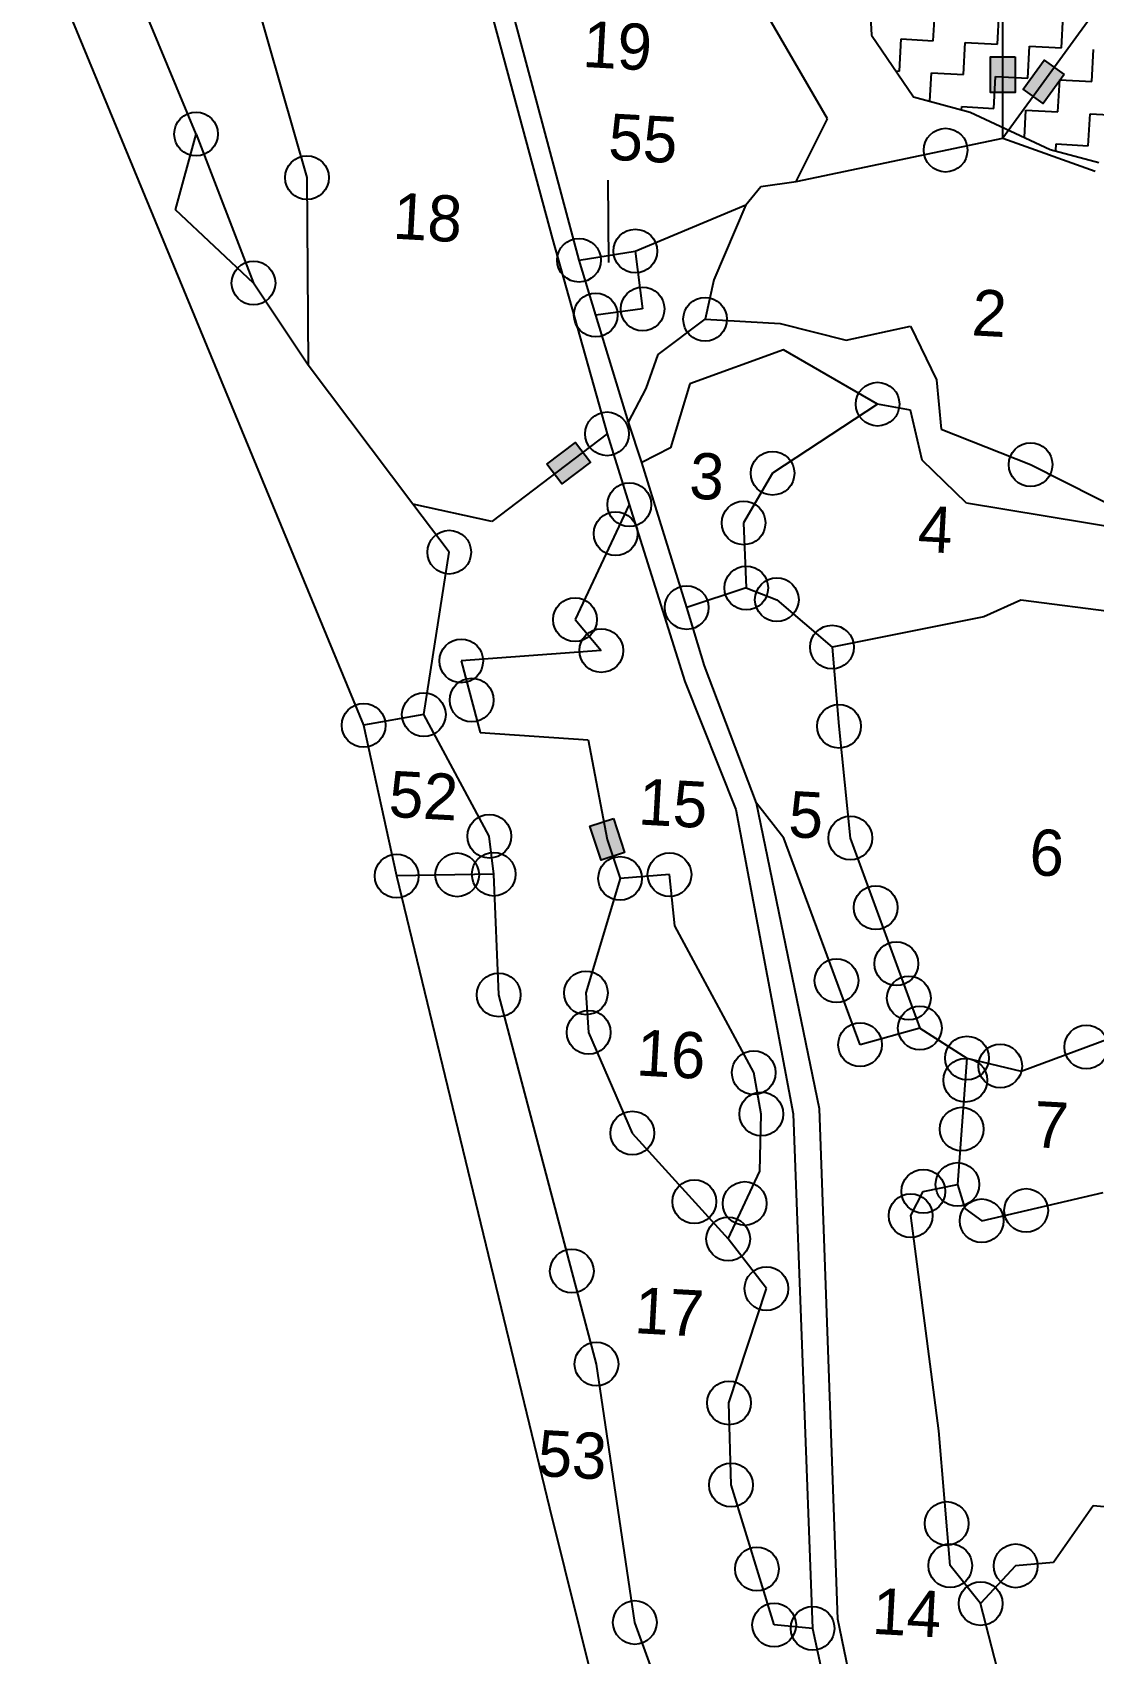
# Model space of a CAD drawing. Header units: metres. Extents: x 277693 to 280943, y 2038920 to 2043234.
# Drawn here: x 278644 to 279061, y 2039971 to 2040608 of the extents above; entities that cross this region are included whole.
import ezdxf
from ezdxf.enums import TextEntityAlignment as Align

# ---------------------------------------------------------------- set-up
doc = ezdxf.new("R2010")
doc.units = ezdxf.units.M
doc.header["$MEASUREMENT"] = 0
for name, color, linetype in [('POLY_HATCH', 12, 'Continuous'), ('POLY_PARCEL', 6, 'Continuous'), ('POLY_ROAD', 30, 'Continuous'), ('POLY_WATER', 4, 'Continuous'), ('TEXT_PARCEL', 7, 'Continuous'), ('V_BOUND_LINE', 7, 'Continuous')]:
    doc.layers.add(name, color=color, linetype=linetype)
doc.styles.get("Standard").update_dxf_attribs({"font": 'arial.ttf'})
doc.styles.add('TEXT_MAP', font='KRDEV050.TTF', dxfattribs={"height": 2.5})
doc.dimstyles.get("Standard").update_dxf_attribs({"dimtxt": 0.18, "dimasz": 0.18, "dimexe": 0.18, "dimexo": 0.0625, "dimgap": 0.09, "dimtad": 0, "dimtih": 1, "dimtoh": 1, "dimdec": 4, "dimzin": 0, "dimdsep": 46, "dimtxsty": 'Standard', "dimcen": 0.09, "dimadec": 0, "dimazin": 0, "dimtfac": 1, "dimtdec": 4, "dimtofl": 0, "dimtmove": 0, "dimatfit": 3, "dimfxl": 1, "dimtolj": 1, "dimtzin": 0, "dimarcsym": 0})

# ---------------------------------------------------------------- blocks, each defined once
blk = doc.blocks.new('344')
for points in [[(279020.77, 2040598.96), (279020.78, 2040584.91), (279030.5, 2040584.92), (279030.48, 2040598.96)], [(279041.91, 2040597.6), (279033.66, 2040586.23), (279041.52, 2040580.53), (279049.77, 2040591.89)], [(278852.46, 2040431.07), (278863.62, 2040439.59), (278857.73, 2040447.31), (278846.57, 2040438.8)], [(278863.45, 2040296.47), (278867.84, 2040283.13), (278877.07, 2040286.17), (278872.68, 2040299.51)]]:
    blk.add_hatch(color=256).paths.add_polyline_path(points)
for points in [[(279030.48, 2040598.96), (279030.5, 2040584.92), (279020.78, 2040584.91), (279020.77, 2040598.96)], [(279049.77, 2040591.89), (279041.52, 2040580.53), (279033.66, 2040586.23), (279041.91, 2040597.6)], [(278846.57, 2040438.8), (278857.73, 2040447.31), (278863.62, 2040439.59), (278852.46, 2040431.07)], [(278872.68, 2040299.51), (278877.07, 2040286.17), (278867.84, 2040283.13), (278863.45, 2040296.47)]]:
    blk.add_lwpolyline(points, close=True)
for centre in [(278708.75, 2040568.55), (279003.16, 2040562.21), (278752.29, 2040551.42), (278881.28, 2040522.54), (278859.19, 2040518.96), (278731.3, 2040509.98), (278865.75, 2040497.4), (278884.14, 2040499.79), (278908.7, 2040495.75), (278976.45, 2040462.38), (278870.2, 2040450.71), (278935.21, 2040435.22), (279036.55, 2040438.6), (278878.92, 2040422.9), (278923.81, 2040415.71), (278873.54, 2040411.49), (278808.18, 2040404.2), (278924.86, 2040390.12), (278901.47, 2040382.44), (278936.89, 2040385.53), (278857.62, 2040377.68), (278867.91, 2040365.52), (278958.57, 2040366.88), (278812.9, 2040361.47), (278817, 2040346.05), (278798.21, 2040340.34), (278774.56, 2040336.14), (278961.27, 2040335.79), (278823.93, 2040292.55), (278965.73, 2040291.84), (278787.51, 2040276.92), (278811.3, 2040277.37), (278825.69, 2040277.63), (278875.31, 2040275.96), (278894.73, 2040277.47), (278975.74, 2040264.5), (278983.8, 2040242.45), (278960.32, 2040235.79), (278827.63, 2040230.19), (278861.87, 2040230.97), (278988.74, 2040228.95), (278993.06, 2040217.17), (278862.95, 2040215.45), (278969.6, 2040210.6), (279058.42, 2040209.7), (279011.57, 2040205.34), (278927.82, 2040199.63), (279024.63, 2040202.22), (279010.91, 2040196.65), (278930.79, 2040183.37), (278880.1, 2040175.86), (279009.47, 2040177.42), (278994.41, 2040152.97), (279007.83, 2040155.67), (278904.48, 2040148.93), (278924.28, 2040148.19), (278989.47, 2040143.42), (279017.36, 2040141.39), (279034.82, 2040145.45), (278917.77, 2040134.25), (278856.35, 2040121.63), (278932.81, 2040114.74), (278866.03, 2040085.08), (278918.08, 2040069.82), (278918.88, 2040037.57), (279003.59, 2040022.41), (279004.99, 2040005.84), (279030.69, 2040005.77), (278929.05, 2040004.53), (279016.94, 2039990.94), (278881.1, 2039983.5), (278935.83, 2039982.53), (278950.92, 2039981.18)]:
    blk.add_circle(centre, 8.59)
at = {"layer": 'POLY_HATCH'}
for p, q in [((278973.3, 2040621.92), (278974.11, 2040607.38)), ((278974.11, 2040607.38), (278990.6, 2040583.16)), ((278990.6, 2040583.16), (279012.84, 2040577.1)), ((279012.84, 2040577.1), (279044.28, 2040562.47)), ((279044.28, 2040562.47), (279063.35, 2040557.39))]:
    blk.add_line(p, q, dxfattribs=at)
at = {"layer": 'POLY_HATCH', "linetype": 'Continuous'}
for p, q in [((278998.33, 2040605.21), (278999.02, 2040617.81)), ((279023.52, 2040603.82), (279024.21, 2040616.42)), ((279048.71, 2040602.43), (279049.4, 2040615.03)), ((278985.04, 2040593.31), (278985.73, 2040605.91)), ((278985.73, 2040605.91), (278998.33, 2040605.21)), ((279010.23, 2040591.92), (279010.92, 2040604.52)), ((279010.92, 2040604.52), (279023.52, 2040603.82)), ((279035.42, 2040590.53), (279036.11, 2040603.13)), ((279036.11, 2040603.13), (279048.71, 2040602.43)), ((279060.61, 2040589.14), (279061.3, 2040601.74)), ((278983.63, 2040593.39), (278985.04, 2040593.31)), ((278997.01, 2040581.41), (278997.63, 2040592.62)), ((278997.63, 2040592.62), (279010.23, 2040591.92)), ((279022.13, 2040578.63), (279022.82, 2040591.23)), ((279022.82, 2040591.23), (279035.42, 2040590.53)), ((279047.32, 2040577.24), (279048.01, 2040589.84)), ((279048.01, 2040589.84), (279060.61, 2040589.14)), ((279009.46, 2040578.02), (279009.53, 2040579.33)), ((279009.53, 2040579.33), (279022.13, 2040578.63)), ((279034.13, 2040567.19), (279034.72, 2040577.94)), ((279034.72, 2040577.94), (279047.32, 2040577.24)), ((279059.22, 2040563.95), (279059.92, 2040576.55)), ((279059.92, 2040576.55), (279072.51, 2040575.85)), ((279046.47, 2040561.89), (279046.63, 2040564.65)), ((279046.63, 2040564.65), (279059.22, 2040563.95))]:
    blk.add_line(p, q, dxfattribs=at)
at = {"layer": 'POLY_PARCEL'}
for p, q in [((279025.65, 2040566.93), (279025.41, 2040860.75)), ((278708.75, 2040568.55), (278662.12, 2040681.27)), ((279087.27, 2040651.82), (279025.65, 2040566.93)), ((278724.08, 2040649.84), (278752.29, 2040551.42)), ((278956.79, 2040574.54), (278930.51, 2040619.82)), ((278700.66, 2040538.73), (278708.75, 2040568.55)), ((278708.75, 2040568.55), (278731.3, 2040509.98)), ((278944.47, 2040549.88), (278956.79, 2040574.54)), ((278944.47, 2040549.88), (279025.65, 2040566.93)), ((279025.65, 2040566.93), (279061.99, 2040553.91)), ((278752.29, 2040551.42), (278752.81, 2040477.66)), ((278930.65, 2040547.9), (278944.47, 2040549.88)), ((278924.77, 2040540.69), (278930.65, 2040547.9)), ((278731.3, 2040509.98), (278700.66, 2040538.73)), ((278881.28, 2040522.54), (278924.77, 2040540.69)), ((278924.77, 2040540.69), (278912.18, 2040511.25)), ((278859.19, 2040518.96), (278881.28, 2040522.54)), ((278881.28, 2040522.54), (278884.14, 2040499.79)), ((278912.18, 2040511.25), (278908.7, 2040495.75)), ((278752.81, 2040477.66), (278731.3, 2040509.98)), ((278884.14, 2040499.79), (278865.75, 2040497.4)), ((278793.92, 2040423.12), (278752.81, 2040477.66)), ((278976.45, 2040462.38), (278935.21, 2040435.22)), ((278870.2, 2040450.71), (278824.94, 2040416.2)), ((278935.21, 2040435.22), (278923.81, 2040415.71)), ((278824.94, 2040416.2), (278793.92, 2040423.12)), ((278808.18, 2040404.2), (278793.92, 2040423.12)), ((278878.92, 2040422.9), (278857.62, 2040377.68)), ((278923.81, 2040415.71), (278924.86, 2040390.12)), ((278798.21, 2040340.34), (278808.18, 2040404.2)), ((278924.86, 2040390.12), (278901.47, 2040382.44)), ((278924.86, 2040390.12), (278936.89, 2040385.53)), ((278936.89, 2040385.53), (278958.57, 2040366.88)), ((279032.8, 2040385.37), (279018.19, 2040378.81)), ((279071.33, 2040380.3), (279032.8, 2040385.37)), ((278857.62, 2040377.68), (278867.91, 2040365.52)), ((279018.19, 2040378.81), (278958.57, 2040366.88)), ((278867.91, 2040365.52), (278812.9, 2040361.47)), ((278958.57, 2040366.88), (278961.27, 2040335.79)), ((278812.9, 2040361.47), (278820.37, 2040333.36)), ((278798.21, 2040340.34), (278774.56, 2040336.14)), ((278823.93, 2040292.55), (278798.21, 2040340.34)), ((278820.37, 2040333.36), (278862.74, 2040330.38)), ((278961.27, 2040335.79), (278965.73, 2040291.84)), ((278862.74, 2040330.38), (278870.26, 2040291.32)), ((278939.69, 2040291.8), (278928.9, 2040305.49)), ((278825.69, 2040277.63), (278823.93, 2040292.55)), ((278870.26, 2040291.32), (278875.31, 2040275.96)), ((278969.6, 2040210.6), (278939.69, 2040291.8)), ((278965.73, 2040291.84), (278993.06, 2040217.17)), ((278825.69, 2040277.63), (278787.51, 2040276.92)), ((278827.63, 2040230.19), (278825.69, 2040277.63)), ((278875.31, 2040275.96), (278861.87, 2040230.97)), ((278894.73, 2040277.47), (278875.31, 2040275.96)), ((278896.84, 2040257.38), (278894.73, 2040277.47)), ((278927.82, 2040199.63), (278896.84, 2040257.38)), ((278861.87, 2040230.97), (278862.95, 2040215.45)), ((278866.03, 2040085.08), (278827.63, 2040230.19)), ((278862.95, 2040215.45), (278880.1, 2040175.86)), ((278993.06, 2040217.17), (278969.6, 2040210.6)), ((278993.06, 2040217.17), (279011.57, 2040205.34)), ((279032.91, 2040200.24), (279075.54, 2040216.05)), ((279011.57, 2040205.34), (279007.83, 2040155.67)), ((279011.57, 2040205.34), (279032.91, 2040200.24)), ((278930.79, 2040183.37), (278927.82, 2040199.63)), ((278930.19, 2040160.86), (278930.79, 2040183.37)), ((278880.1, 2040175.86), (278917.77, 2040134.25)), ((278917.77, 2040134.25), (278930.19, 2040160.86)), ((278994.41, 2040152.97), (279007.83, 2040155.67)), ((279007.83, 2040155.67), (279010.75, 2040146.18)), ((278989.47, 2040143.42), (278994.41, 2040152.97)), ((279017.36, 2040141.39), (279065.14, 2040152.51)), ((279000.52, 2040058.84), (278989.47, 2040143.42)), ((279010.75, 2040146.18), (279017.36, 2040141.39)), ((278932.81, 2040114.74), (278917.77, 2040134.25)), ((278918.08, 2040069.82), (278932.81, 2040114.74)), ((278881.1, 2039983.5), (278866.03, 2040085.08)), ((278918.88, 2040037.57), (278918.08, 2040069.82)), ((279004.99, 2040005.84), (279000.52, 2040058.84)), ((278935.83, 2039982.53), (278918.88, 2040037.57)), ((279061.11, 2040029.35), (279045.6, 2040007.14)), ((279079.16, 2040027.8), (279061.11, 2040029.35)), ((279016.94, 2039990.94), (279004.99, 2040005.84)), ((279030.69, 2040005.77), (279016.94, 2039990.94)), ((279045.6, 2040007.14), (279030.69, 2040005.77)), ((279025.83, 2039956.07), (279016.94, 2039990.94)), ((278922.57, 2039869.63), (278881.1, 2039983.5)), ((278950.92, 2039981.18), (278935.83, 2039982.53))]:
    blk.add_line(p, q, dxfattribs=at)
at = {"layer": 'POLY_ROAD'}
for p, q in [((278859.19, 2040518.96), (278813.33, 2040690.89)), ((278815.1, 2040651.67), (278848.71, 2040527.28)), ((278848.71, 2040527.28), (278870.2, 2040450.71)), ((278865.75, 2040497.4), (278859.19, 2040518.96)), ((278878.55, 2040455.29), (278865.75, 2040497.4)), ((278870.2, 2040450.71), (278878.92, 2040422.9)), ((278901.47, 2040382.44), (278883.88, 2040439.48)), ((278878.92, 2040422.9), (278900.72, 2040353.39)), ((278908.52, 2040359.56), (278901.47, 2040382.44)), ((278928.9, 2040305.49), (278908.52, 2040359.56)), ((278900.72, 2040353.39), (278920.81, 2040303.11)), ((278920.81, 2040303.11), (278943.27, 2040183.39)), ((278953.67, 2040185.34), (278928.9, 2040305.49)), ((278943.27, 2040183.39), (278950.92, 2039981.18)), ((278960.85, 2039984.78), (278953.67, 2040185.34)), ((278990.54, 2039841.39), (278960.85, 2039984.78)), ((278950.92, 2039981.18), (278980.82, 2039841.52))]:
    blk.add_line(p, q, dxfattribs=at)
at = {"layer": 'POLY_WATER'}
for p, q in [((278890.28, 2040481.96), (278908.7, 2040495.75)), ((278908.7, 2040495.75), (278938.23, 2040494.12)), ((278938.23, 2040494.12), (278964.07, 2040487.57)), ((278964.07, 2040487.57), (278989.43, 2040493.01)), ((278989.43, 2040493.01), (278999.66, 2040471.95)), ((278885.55, 2040468.56), (278890.28, 2040481.96)), ((278939.46, 2040483.78), (278902.77, 2040470.42)), ((278976.45, 2040462.38), (278939.46, 2040483.78)), ((278878.55, 2040455.29), (278885.55, 2040468.56)), ((278902.77, 2040470.42), (278895.11, 2040445.22)), ((278999.66, 2040471.95), (279001.44, 2040452.49)), ((278989.42, 2040459.96), (278976.45, 2040462.38)), ((278883.88, 2040439.48), (278878.55, 2040455.29)), ((278994.03, 2040440.35), (278989.42, 2040459.96)), ((279001.44, 2040452.49), (279036.55, 2040438.6)), ((278895.11, 2040445.22), (278883.88, 2040439.48)), ((279011.33, 2040423.45), (278994.03, 2040440.35)), ((279036.55, 2040438.6), (279077.01, 2040418.15)), ((279073.99, 2040413.17), (279011.33, 2040423.45))]:
    blk.add_line(p, q, dxfattribs=at)
at = {"layer": 'V_BOUND_LINE'}
for p, q in [((278644.46, 2040651.18), (278774.56, 2040336.14)), ((278774.56, 2040336.14), (278787.51, 2040276.92)), ((278787.51, 2040276.92), (278847.59, 2040028.54)), ((278847.59, 2040028.54), (278897.35, 2039827.79))]:
    blk.add_line(p, q, dxfattribs=at)
at = {"layer": 'TEXT_PARCEL', "style": 'TEXT_MAP'}
for s, height, p in [('19', 18.165, (278874.29, 2040603.29)), ('55', 18.165, (278884.38, 2040566.73)), ('18', 18.165, (278799.75, 2040535.79)), ('2', 18.16, (279020.39, 2040498.29)), ('3', 18.16, (278909.44, 2040434.04)), ('4', 18.16, (278999.2, 2040413.18)), ('52', 18.165, (278798.12, 2040308.54)), ('15', 18.165, (278896.16, 2040305.39)), ('5', 18.16, (278948.37, 2040300.85)), ('6', 18.16, (279043, 2040286.1)), ('16', 18.165, (278895.37, 2040206.9)), ('7', 18.16, (279044.64, 2040179.07)), ('17', 18.165, (278894.64, 2040105.59)), ('53', 18.165, (278856.56, 2040049.46)), ('14', 18.165, (278988.02, 2039987.41))]:
    blk.add_text(s, height=height, rotation=356.84313, dxfattribs=at).set_placement(p, align=Align.MIDDLE)
blk.add_leader([(278870.49, 2040550.48), (278870.74, 2040518.01)], dimstyle='Standard', override={"dimtxt": 2.5, "dimasz": 2.5, "dimexe": 1.25, "dimexo": 0.625, "dimgap": 0.625, "dimtad": 1, "dimtih": 0, "dimtoh": 0, "dimzin": 8, "dimcen": 2.5, "dimtofl": 1})

msp = doc.modelspace()

# ---------------------------------------------------------------- block references
msp.add_blockref('344', (0, 0))

doc.saveas('drawing.dxf')
